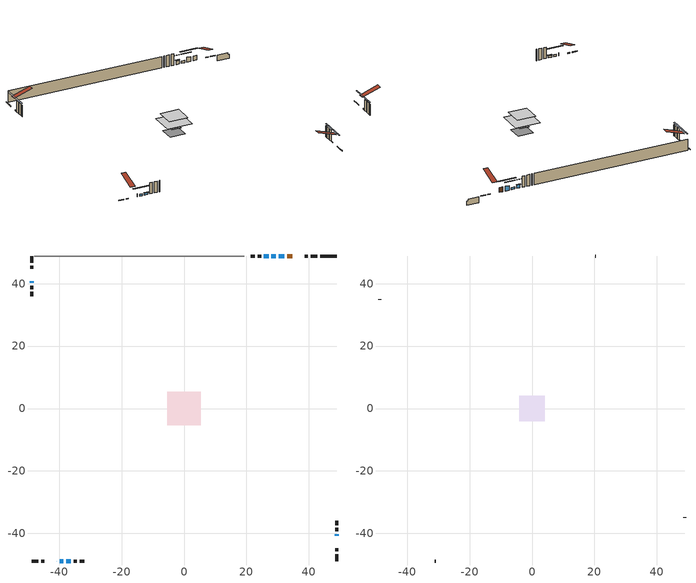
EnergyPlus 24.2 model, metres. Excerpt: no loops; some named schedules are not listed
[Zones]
conditioned space
 floor outside (Floor1 construction): -1.06,-1.06 -1.06,1.06 1.06,1.06 1.06,-1.06 z0.61
 floor othersidecoefficients (Floor2 construction): -2.1,-2.1 -2.1,2.1 2.1,2.1 2.1,-2.1 z0.61
 floor adiabatic (AdiabaticFloorConstruction): -5.33,-5.33 -5.33,5.33 5.33,5.33 5.33,-5.33 z3.05
 floor foundation (Slab1 construction): -3.22,-3.22 -3.22,3.22 3.22,3.22 3.22,-3.22 z-1.83
 wall outside (RimJoist1 construction): 42.75,48.87 40.58,48.87 / -48.87,-48.87 -46.7,-48.87 / -48.87,48.87 -48.87,46.7 / 48.87,-48.87 48.87,-46.7 z0.61:0.91
 wall outside (RimJoist2 construction): 39.65,48.87 38.68,48.87 / -45.77,-48.87 -44.8,-48.87 / -48.87,45.77 -48.87,44.8 / 48.87,-45.77 48.87,-44.8 z0.61:0.91
 wall outside (AdiabaticWallConstruction 1): 34.74,48.87 33.09,48.87 z0.61:2.64
 wall outside (AdiabaticWallConstruction): -40.86,-48.87 -40.76,-48.87 z0.61:1.83; 32.17,48.87 30.39,48.87 z0.61:2.64; 29.46,48.87 28.01,48.87 z0.61:1.55; 27.08,48.87 25.63,48.87 z0.61:2.11; -39.84,-48.87 -38.69,-48.87 / -37.77,-48.87 -36.32,-48.87 z0.61:1.47; 48.87,-40.86 48.87,-40.28 / -48.87,40.86 -48.87,40.28 z0.61:0.97
 wall outside (Wall1 construction): 24.71,48.87 23.62,48.87 / -35.39,-48.87 -34.3,-48.87 / -48.87,39.36 -48.87,38.27 / 48.87,-39.36 48.87,-38.27 z0.61:5.49
 wall outside (Wall2 construction): 22.69,48.87 21.36,48.87 / -33.37,-48.87 -32.04,-48.87 / -48.87,37.34 -48.87,36.01 / 48.87,-37.34 48.87,-36.01 z0.61:5.49
 wall foundation (FoundationWall1 construction): 43.68,48.87,-1.83 43.68,48.87,0.61 48.35,48.87,0.61 48.35,48.87,-0.16 48.87,48.87,-0.16 48.87,48.87,-1.83
 wall adiabatic (Wall4 construction): 19.31,48.87 -47.94,48.87 z0.61:5.49
 window (WindowConstruction 5): -40.85,-48.87 -40.76,-48.87 z0.61:1.83
 window (WindowConstruction): 32.17,48.87 30.39,48.87 z0.61:2.64
 window (WindowConstruction 1): 29.46,48.87 28.01,48.87 z0.61:1.55
 window (WindowConstruction 2): 27.08,48.87 25.63,48.87 z0.61:2.11
 window (WindowConstruction 3): -39.84,-48.87 -38.69,-48.87 z0.61:1.47
 window (WindowConstruction 4): -37.76,-48.87 -36.32,-48.87 z0.61:1.47
 window (WindowConstruction 6): 48.87,-40.85 48.87,-40.29 z0.61:0.96
 window (WindowConstruction 7): -48.87,40.85 -48.87,40.29 z0.61:0.96
 door (Door): 34.74,48.87 33.09,48.87 z0.61:2.64
 ceiling adiabatic (AdiabaticFloorConstruction): 5.33,-5.33 5.33,5.33 -5.33,5.33 -5.33,-5.33 z3.05
attic - vented
 floor to conditioned space (Floor3 construction Reversed): -4.06,-4.06 -4.06,4.06 4.06,4.06 4.06,-4.06 z5.49
 wall outside (Wall3 construction): 20.43,48.87 20.24,48.87 / -31.11,-48.87 -30.92,-48.87 / -48.87,35.08 -48.87,34.89 / 48.87,-35.08 48.87,-34.89 z0.61:5.49
 roof outside (Roof1 construction): 35.67,48.87,5.49 35.67,40.95,8.13 37.75,40.95,8.13 37.75,48.87,5.49; -41.78,-48.87,5.49 -41.78,-40.95,8.13 -43.87,-40.95,8.13 -43.87,-48.87,5.49; -48.87,41.78,5.49 -40.95,41.78,8.13 -40.95,43.87,8.13 -48.87,43.87,5.49; 48.87,-41.78,5.49 40.95,-41.78,8.13 40.95,-43.87,8.13 48.87,-43.87,5.49
shading: 27.45,48.87 35.11,48.87 35.11,49.28 27.45,49.28 z5.58; 25.07,48.87 32.4,48.87 32.4,49.28 25.07,49.28 z4.49; 25.43,48.87 27.28,48.87 27.28,49.28 25.43,49.28 z2.31; -35.75,-48.87 -42.78,-48.87 -42.78,-49.28 -35.75,-49.28 z4.41; -36.12,-48.87 -37.97,-48.87 -37.97,-49.28 -36.12,-49.28 z1.67; 48.87,-34.91 48.87,-46.23 49.28,-46.23 49.28,-34.91 z6.34; -48.87,34.91 -48.87,46.23 -49.28,46.23 -49.28,34.91 z6.34
[Building]
Building 1: Terrain=Suburbs
[Site:Location]
Edmonton Intl AP_AB: Latitude {deg}=53.31; Longitude {deg}=-113.58; Time Zone {hr}=-7; Elevation {m}=723; Keep Site Location Information=Yes
[Site:GroundTemperature:Shallow]
-1.56185, -3.61833, -3.78302, -2.80711, 1.11059, 5.01004, 8.39065, 10.5322, 10.7141, 8.97234, 5.67794, 1.89811
[Site:WaterMainsTemperature]
Calculation Method=Schedule; Temperature Schedule=mains temperature schedule
[Material] Roughness=Rough; Thermal Absorptance=0.9
Name | Thickness {m} | Conductivity {W/m-K} | Density {kg/m3} | Specific Heat {J/kg-K} | Solar Absorptance | Visible Absorptance
asphalt or fiberglass shingles | 0.00635 | 0.162714 | 1121.4 | 1465.45 | 0.4 | 0.4
ceiling loosefill ins | 0.169333 | 0.0480833 | 16.02 | 1046.75 | 0.7 | 0.7
ceiling stud and cavity | 0.1397 | 0.508562 | 65.682 | 1177.47 | 0.7 | 0.7
concrete 4.0 in. | 0.1016 | 1.803125 | 2242.8 | 837.4 | 0.7 | 0.7
concrete 8.0 in. | 0.2032 | 1.803125 | 2242.8 | 837.4 | 0.7 | 0.7
door material | 0.04445 | 0.053851 | 512.64 | 1214.23 | 0.7 | 0.7
exterior vertical ins | 0.0471996 | 0.029427 | 32.04 | 1214.23 | 0.7 | 0.7
floor covering | 0.0127 | 0.0433444 | 54.468 | 1339.84 | 0.6 | 0.6
floor rigid ins | 0.051816 | 0.029427 | 32.04 | 1214.23 | 0.7 | 0.7
floor rigid ins 1; wall rigid ins | 0.512978 | 0.029427 | 32.04 | 1214.23 | 0.7 | 0.7
floor stud and cavity | 0.1397 | 0.104091 | 92.3553 | 1139.71 | 0.7 | 0.7
floor stud and cavity 1 | 0.1397 | 0.114999 | 92.3553 | 1139.71 | 0.7 | 0.7
floor stud and cavity 2 | 0.1397 | 1.75129 | 37.0049 | 1207.88 | 0.7 | 0.7
furniture material conditioned space 1 | 0.1524 | 0.115458 | 640.8 | 1214.23 | 0.6 | 0.6
gypsum board | 0.0127 | 0.160291 | 801 | 837.4 | 0.6 | 0.6
gypsum board 1 | 0.0127 | 0.160291 | 801 | 837.4 | 0.7 | 0.7
osb sheathing 0.5 in. | 0.0127 | 0.115458 | 512.64 | 1214.23 | 0.7 | 0.7
osb sheathing 0.5 in. 1 | 0.0127 | 0.115458 | 512.64 | 1214.23 | 0.4 | 0.4
osb sheathing 0.75 in. | 0.01905 | 0.115458 | 512.64 | 1214.23 | 0.7 | 0.7
osb sheathing 2.0 in. | 0.0508 | 0.115458 | 512.64 | 1214.23 | 0.7 | 0.7
rim joist stud and cavity | 0.0508 | 0.0316137 | 125.044 | 1163.47 | 0.6 | 0.6
rim joist stud and cavity 1 | 0.0508 | 0.031858 | 125.044 | 1163.47 | 0.6 | 0.6
wall stud and cavity | 0.1397 | 0.105224 | 139.0536 | 1170.24 | 0.7 | 0.7
wall stud and cavity 1 | 0.1397 | 0.10453 | 139.0536 | 1170.24 | 0.7 | 0.7
wall stud and cavity 2 | 0.0889 | 6.1454 | 50.32683 | 1063.81 | 0.6 | 0.6
wall stud and cavity 3 | 0.1397 | 0.09317 | 139.0536 | 1170.24 | 0.7 | 0.7
wall stud and cavity 4 | 0.0889 | 0.380278 | 52.3479 | 1209.89 | 0.7 | 0.7
wall stud and cavity 5 | 0.0889 | 0.391764 | 83.0341 | 1211.67 | 0.7 | 0.7
wood siding | 0.0254 | 0.102417 | 544.68 | 1172.36 | 0.4 | 0.4
wood siding 1 | 0.00254 | 0.102417 | 544.68 | 1172.36 | 0.4 | 0.4
wood siding 2; wood siding 3; wood siding 4 | 0.0254 | 0.102417 | 544.68 | 1172.36 | 0.7 | 0.7
[WindowMaterial:SimpleGlazingSystem]
Name | U-Factor {W/m2-K} | Solar Heat Gain Coefficient
WindowMaterial | 2.97754 | 0.59
WindowMaterial 1 | 2.94348 | 0.59
WindowMaterial 2 | 2.91679 | 0.63
WindowMaterial 3 | 3.0048 | 0.53
WindowMaterial 4 | 2.98606 | 0.55
WindowMaterial 5 | 3.273367 | 0.4
WindowMaterial 6 | 3.26258 | 0.43
[Construction]
AdiabaticFloorConstruction: floor stud and cavity 2, floor rigid ins 1, osb sheathing 0.75 in., floor covering
AdiabaticWallConstruction: wood siding 3, wall rigid ins, wall stud and cavity 4, gypsum board
AdiabaticWallConstruction 1: wood siding 4, wall rigid ins, wall stud and cavity 4, gypsum board
Door: door material
Floor1 construction: floor stud and cavity, floor rigid ins, osb sheathing 0.75 in., floor covering
Floor2 construction: floor stud and cavity 1, floor rigid ins, osb sheathing 0.75 in., floor covering
Floor3 construction Reversed: gypsum board, ceiling stud and cavity, ceiling loosefill ins
FoundationWall1 construction: concrete 8.0 in., gypsum board 1
furniture construction conditioned space 1: furniture material conditioned space 1
PartitionWallConstruction: gypsum board, wall stud and cavity 5, gypsum board
RimJoist1 construction: wood siding 2, osb sheathing 2.0 in., rim joist stud and cavity
RimJoist2 construction: wood siding 2, osb sheathing 2.0 in., rim joist stud and cavity 1
Roof1 construction: asphalt or fiberglass shingles
Slab1 construction: concrete 4.0 in.
Wall1 construction: wood siding, osb sheathing 0.5 in., wall stud and cavity, gypsum board
Wall2 construction: wood siding, osb sheathing 0.5 in., wall stud and cavity 1, gypsum board
Wall3 construction: wood siding 1, wall stud and cavity 2
Wall4 construction: osb sheathing 0.5 in. 1, wall stud and cavity 3, gypsum board
WindowConstruction: WindowMaterial
WindowConstruction 1: WindowMaterial 1
WindowConstruction 2: WindowMaterial 2
WindowConstruction 3: WindowMaterial 3
WindowConstruction 4: WindowMaterial 4
WindowConstruction 5: WindowMaterial 5
WindowConstruction 6; WindowConstruction 7: WindowMaterial 6
[Zone] Multiplier=1; Part of Total Floor Area=Yes
Name | Volume {m3}
attic - vented | 28.2852
conditioned space | 417.7
[Space]
Name | Zone | Volume {m3}
attic - vented 1 | attic - vented | 28.2852
conditioned space 1 | conditioned space | 417.7
[ZoneInfiltration:EffectiveLeakageArea]
infil attic - vented 1: Zone or Space=attic - vented 1; Schedule=Always On Discrete; Effective Air Leakage Area {cm2}=2297.04; Stack Coefficient=0.000522594; Wind Coefficient=1.54455e-05
[ZoneMixing]
whole house fan mix: Zone or Space=attic - vented; Schedule=Always On Continuous; Design Flow Rate Calculation Method=Flow/Zone; Design Flow Rate {m3/s}=0; Source Zone or Space=conditioned space
[SurfaceProperty:OtherSideCoefficients]
other non-freezing space: Combined Convective/Radiative Film Coefficient {W/m2-K}=8.35; Constant Temperature Coefficient=1; External Dry-Bulb Temperature Coefficient=0; Ground Temperature Coefficient=0; Wind Speed Coefficient=0; Zone Air Temperature Coefficient=0; Constant Temperature Schedule=other non-freezing space; Previous Other Side Temperature Coefficient=0
[SurfaceProperty:ExposedFoundationPerimeter]
Slab1: Exposed Perimeter Calculation Method=TotalExposedPerimeter; Total Exposed Perimeter {m}=5.18501
[InternalMass] Zone or ZoneList=conditioned space; Space or SpaceList=conditioned space 1
Name | Construction | Surface Area {m2}
furniture mass conditioned space 1 | furniture construction conditioned space 1 | 70.9121
partition wall mass | PartitionWallConstruction | 177.28
[Lights]
interior lighting: Zone or ZoneList or Space or SpaceList=conditioned space 1; Schedule=interior lighting schedule; Design Level Calculation Method=LightingLevel; Lighting Level {W}=343.2; Return Air Fraction=0; Fraction Radiant=0.6; Fraction Visible=0.2; Fraction Replaceable=1
[People]
occupants: Zone or ZoneList or Space or SpaceList=conditioned space 1; Number of People Schedule=occupants schedule; Number of People Calculation Method=People; Number of People=3; Fraction Radiant=0.314171; Sensible Heat Fraction=0.56303; Activity Level Schedule=occupants activity schedule; Carbon Dioxide Generation Rate {m3/s-W}=0; Enable ASHRAE 55 Comfort Warnings=No; Mean Radiant Temperature Calculation Type=EnclosureAveraged
[ElectricEquipment] Zone or ZoneList or Space or SpaceList=conditioned space 1; Design Level Calculation Method=EquipmentLevel
Name | Schedule | Design Level {W} | Fraction Latent | Fraction Radiant | Fraction Lost
clothes dryer | clothes dryer schedule | 140.772 | 0.015 | 0.081 | 0.85
clothes washer | clothes washer schedule | 32.1985 | 0.03 | 0.162 | 0.7
cooking range | cooking range schedule | 208.969 | 0.08 | 0.432 | 0.2
dishwasher | dishwasher schedule | 66.8632 | 0.3 | 0.18 | 0.4
fridge | fridge schedule | 72.9452 | 0 | 0.6 | 0
mech vent bath fan 0 | mech vent bath fan 0 schedule | 50.2 | 0 | 0 | 1
mech vent bath fan 1 | mech vent bath fan 1 schedule | 50.2 | 0 | 0 | 1
mech vent house fan | mech vent house fan schedule | 0 | 0 | 0 | 1
mech vent house fan cfis | mech vent house fan cfis schedule | 0 | 0 | 0 | 0
mech vent range fan 0 | mech vent range fan 0 schedule | 57 | 0 | 0 | 1
misc plug loads | misc plug loads schedule | 494.7 | 0.045 | 0.513 | 0.1
whole house fan | Always On Discrete | 0 | 0 | 0 | 1
[OtherEquipment] Zone or ZoneList or Space or SpaceList=conditioned space 1; Design Level Calculation Method=EquipmentLevel
Name | Fuel Type | Schedule | Design Level {W} | Fraction Latent | Fraction Radiant | Fraction Lost
clothes dryer 1 | Electricity | clothes dryer schedule | 0 | 0.015 | 0.081 | 0.85
cooking range 1 | Electricity | cooking range schedule | 0 | 0.08 | 0.432 | 0.2
general water use latent | None | general water use schedule | 59.3978 | 1 | 0 | 0
general water use sensible | None | general water use schedule | -58.539 | 0 | 0.6 | 0
mech vent house fan latent load | None | Always On Discrete | 0 | 1 | 0 | 0
mech vent house fan sensible load | None | Always On Discrete | 0 | 0 | 0 | 0
water heater energy adjustment1 | NaturalGas | Always On Discrete | 0.01 | 0 | 0 | 1
[ZoneInfiltration:DesignFlowRate] Zone or ZoneList or Space or SpaceList=conditioned space 1; Schedule=Always On Discrete; Design Flow Rate Calculation Method=Flow/Zone; Design Flow Rate {m3/s}=0
infil flow; natural vent flow; whole house fan flow
[AvailabilityManager:Scheduled]
furnace airloop Availability Manager: Schedule=Always On Discrete
[Foundation:Kiva]
Foundation Kiva 1: Initial Indoor Air Temperature {C}=18; Wall Height Above Grade {m}=0.609996; Wall Depth Below Slab {m}=0.2032; Custom Block Material Name 1=exterior vertical ins; Custom Block Depth 1 {m}=2.43998; Custom Block X Position 1 {m}=0.2159; Custom Block Z Position 1 {m}=0
[Foundation:Kiva:Settings]
Soil Conductivity {W/m-K}=0.849921; Soil Density {kg/m3}=1842.3; Soil Specific Heat {J/kg-K}=418.7; Ground Solar Absorptivity=0.9; Ground Thermal Absorptivity=0.9; Ground Surface Roughness {m}=0.03; Far-Field Width {m}=40; Deep-Ground Boundary Condition=ZeroFlux; Deep-Ground Depth {m}=40; Minimum Cell Dimension {m}=0.2; Maximum Cell Growth Coefficient=3; Simulation Timestep=Timestep
[Exterior:Lights]
exterior lighting: Schedule=exterior lighting schedule; Design Level {W}=75.6
[EnergyManagementSystem:GlobalVariable]
furnace_airloop_Fan_RTF
infil_program_Qfan
infil_program_Qinf
natural_vent_program_Qnv
natural_vent_program_Qwhf
[EnergyManagementSystem:Sensor]
Name | Output:Variable or Output:Meter Index Key | Output:Variable or Output:Meter
airflow_gain | infil flow | Infiltration Sensible Heat Gain Energy
airflow_gain_1 | natural vent flow | Infiltration Sensible Heat Gain Energy
airflow_gain_2 | whole house fan flow | Infiltration Sensible Heat Gain Energy
airflow_loss | infil flow | Infiltration Sensible Heat Loss Energy
airflow_loss_1 | natural vent flow | Infiltration Sensible Heat Loss Energy
airflow_loss_2 | whole house fan flow | Infiltration Sensible Heat Loss Energy
clg_load_cond |  | Cooling:EnergyTransfer:Zone:CONDITIONED SPACE
clg_sp_s; clg_sp_s_1 | cooling setpoint | Schedule Value
clothes_dryer_exhaust_0_sch_s | clothes dryer exhaust 0 schedule | Schedule Value
cool_season | cooling season schedule | Schedule Value
htg_load_cond |  | Heating:EnergyTransfer:Zone:CONDITIONED SPACE
htg_sp_s; htg_sp_s_1 | heating setpoint | Schedule Value
ig_ee_conv | clothes dryer | Electric Equipment Convective Heating Energy
ig_ee_conv_2 | cooking range | Electric Equipment Convective Heating Energy
ig_ee_conv_4 | fridge | Electric Equipment Convective Heating Energy
ig_ee_conv_5 | misc plug loads | Electric Equipment Convective Heating Energy
ig_ee_conv_6 | whole house fan | Electric Equipment Convective Heating Energy
ig_ee_rad | clothes dryer | Electric Equipment Radiant Heating Energy
ig_ee_rad_2 | cooking range | Electric Equipment Radiant Heating Energy
ig_ee_rad_4 | fridge | Electric Equipment Radiant Heating Energy
ig_ee_rad_5 | misc plug loads | Electric Equipment Radiant Heating Energy
ig_ee_rad_6 | whole house fan | Electric Equipment Radiant Heating Energy
ig_lgt_conv | interior lighting | Lights Convective Heating Energy
ig_lgt_rad | interior lighting | Lights Radiant Heating Energy
ig_lgt_vis | interior lighting | Lights Visible Radiation Heating Energy
ig_oe_conv | clothes dryer 1 | Other Equipment Convective Heating Energy
ig_oe_conv_1 | cooking range 1 | Other Equipment Convective Heating Energy
ig_oe_conv_2 | general water use latent | Other Equipment Convective Heating Energy
ig_oe_conv_3 | general water use sensible | Other Equipment Convective Heating Energy
ig_oe_conv_4 | water heater energy adjustment1 | Other Equipment Convective Heating Energy
ig_oe_rad | clothes dryer 1 | Other Equipment Radiant Heating Energy
ig_oe_rad_1 | cooking range 1 | Other Equipment Radiant Heating Energy
ig_oe_rad_2 | general water use latent | Other Equipment Radiant Heating Energy
ig_oe_rad_3 | general water use sensible | Other Equipment Radiant Heating Energy
ig_oe_rad_4 | water heater energy adjustment1 | Other Equipment Radiant Heating Energy
ig_ppl_conv | occupants | People Convective Heating Energy
ig_ppl_rad | occupants | People Radiant Heating Energy
im_conv | furniture mass conditioned space 1 | Surface Inside Face Convection Heat Gain Energy
im_conv_1 | partition wall mass | Surface Inside Face Convection Heat Gain Energy
im_ig | furniture mass conditioned space 1 | Surface Inside Face Internal Gains Radiation Heat Gain Energy
im_ig_1 | partition wall mass | Surface Inside Face Internal Gains Radiation Heat Gain Energy
im_lgt | furniture mass conditioned space 1 | Surface Inside Face Lights Radiation Heat Gain Energy
im_lgt_1 | partition wall mass | Surface Inside Face Lights Radiation Heat Gain Energy
im_sol | furniture mass conditioned space 1 | Surface Inside Face Solar Radiation Heat Gain Energy
im_sol_1 | partition wall mass | Surface Inside Face Solar Radiation Heat Gain Energy
im_surf | furniture mass conditioned space 1 | Surface Inside Face Net Surface Thermal Radiation Heat Gain Energy
im_surf_1 | partition wall mass | Surface Inside Face Net Surface Thermal Radiation Heat Gain Energy
mech_vent_bath_fan_0_sch_s | mech vent bath fan 0 schedule | Schedule Value
mech_vent_bath_fan_1_sch_s | mech vent bath fan 1 schedule | Schedule Value
mech_vent_range_fan_0_sch_s | mech vent range fan 0 schedule | Schedule Value
mv_conv | mech vent bath fan 0 | Electric Equipment Convective Heating Energy
mv_conv_1 | mech vent bath fan 1 | Electric Equipment Convective Heating Energy
mv_conv_2 | mech vent house fan | Electric Equipment Convective Heating Energy
mv_conv_3 | mech vent house fan cfis | Electric Equipment Convective Heating Energy
mv_conv_4 | mech vent range fan 0 | Electric Equipment Convective Heating Energy
mv_conv_5 | mech vent house fan latent load | Other Equipment Convective Heating Energy
mv_conv_6 | mech vent house fan sensible load | Other Equipment Convective Heating Energy
mv_rad | mech vent bath fan 0 | Electric Equipment Radiant Heating Energy
mv_rad_1 | mech vent bath fan 1 | Electric Equipment Radiant Heating Energy
mv_rad_2 | mech vent house fan | Electric Equipment Radiant Heating Energy
mv_rad_3 | mech vent house fan cfis | Electric Equipment Radiant Heating Energy
mv_rad_4 | mech vent range fan 0 | Electric Equipment Radiant Heating Energy
mv_rad_5 | mech vent house fan latent load | Other Equipment Radiant Heating Energy
mv_rad_6 | mech vent house fan sensible load | Other Equipment Radiant Heating Energy
natural_vent_s | natural vent schedule | Schedule Value
oa_temp |  | Site Outdoor Air Drybulb Temperature
out_pb_s |  | Site Outdoor Air Barometric Pressure
out_wt_s |  | Site Outdoor Air Humidity Ratio
site_vw_s |  | Site Wind Speed
ss_back_out | Window1 | Surface Window Shortwave from Zone Back Out Window Heat Transfer Rate
ss_back_out_1 | Window2 | Surface Window Shortwave from Zone Back Out Window Heat Transfer Rate
ss_back_out_2 | Window3 | Surface Window Shortwave from Zone Back Out Window Heat Transfer Rate
ss_back_out_3 | Window4 | Surface Window Shortwave from Zone Back Out Window Heat Transfer Rate
ss_back_out_4 | Window5 | Surface Window Shortwave from Zone Back Out Window Heat Transfer Rate
ss_back_out_5 | Window6 | Surface Window Shortwave from Zone Back Out Window Heat Transfer Rate
ss_back_out_6 | Window7 | Surface Window Shortwave from Zone Back Out Window Heat Transfer Rate
ss_back_out_7 | Window9 | Surface Window Shortwave from Zone Back Out Window Heat Transfer Rate
ss_conv | Door1 | Surface Inside Face Convection Heat Gain Energy
ss_conv_1 | Window1 | Surface Inside Face Convection Heat Gain Energy
ss_conv_2 | Window2 | Surface Inside Face Convection Heat Gain Energy
ss_conv_3 | Window3 | Surface Inside Face Convection Heat Gain Energy
ss_conv_4 | Window4 | Surface Inside Face Convection Heat Gain Energy
ss_conv_5 | Window5 | Surface Inside Face Convection Heat Gain Energy
ss_conv_6 | Window6 | Surface Inside Face Convection Heat Gain Energy
ss_conv_7 | Window7 | Surface Inside Face Convection Heat Gain Energy
ss_conv_8 | Window9 | Surface Inside Face Convection Heat Gain Energy
ss_ig | Door1 | Surface Inside Face Internal Gains Radiation Heat Gain Energy
ss_ig_1 | Window1 | Surface Inside Face Internal Gains Radiation Heat Gain Energy
ss_ig_2 | Window2 | Surface Inside Face Internal Gains Radiation Heat Gain Energy
ss_ig_3 | Window3 | Surface Inside Face Internal Gains Radiation Heat Gain Energy
ss_ig_4 | Window4 | Surface Inside Face Internal Gains Radiation Heat Gain Energy
ss_ig_5 | Window5 | Surface Inside Face Internal Gains Radiation Heat Gain Energy
ss_ig_6 | Window6 | Surface Inside Face Internal Gains Radiation Heat Gain Energy
ss_ig_7 | Window7 | Surface Inside Face Internal Gains Radiation Heat Gain Energy
ss_ig_8 | Window9 | Surface Inside Face Internal Gains Radiation Heat Gain Energy
ss_lgt | Door1 | Surface Inside Face Lights Radiation Heat Gain Energy
ss_sol | Door1 | Surface Inside Face Solar Radiation Heat Gain Energy
ss_surf | Door1 | Surface Inside Face Net Surface Thermal Radiation Heat Gain Energy
ss_surf_1 | Window1 | Surface Inside Face Net Surface Thermal Radiation Heat Gain Energy
ss_surf_2 | Window2 | Surface Inside Face Net Surface Thermal Radiation Heat Gain Energy
ss_surf_3 | Window3 | Surface Inside Face Net Surface Thermal Radiation Heat Gain Energy
ss_surf_4 | Window4 | Surface Inside Face Net Surface Thermal Radiation Heat Gain Energy
ss_surf_5 | Window5 | Surface Inside Face Net Surface Thermal Radiation Heat Gain Energy
ss_surf_6 | Window6 | Surface Inside Face Net Surface Thermal Radiation Heat Gain Energy
ss_surf_7 | Window7 | Surface Inside Face Net Surface Thermal Radiation Heat Gain Energy
ss_surf_8 | Window9 | Surface Inside Face Net Surface Thermal Radiation Heat Gain Energy
ss_trans_in | Window1 | Surface Window Transmitted Solar Radiation Rate
ss_trans_in_1 | Window2 | Surface Window Transmitted Solar Radiation Rate
ss_trans_in_2 | Window3 | Surface Window Transmitted Solar Radiation Rate
ss_trans_in_3 | Window4 | Surface Window Transmitted Solar Radiation Rate
ss_trans_in_4 | Window5 | Surface Window Transmitted Solar Radiation Rate
ss_trans_in_5 | Window6 | Surface Window Transmitted Solar Radiation Rate
ss_trans_in_6 | Window7 | Surface Window Transmitted Solar Radiation Rate
ss_trans_in_7 | Window9 | Surface Window Transmitted Solar Radiation Rate
ss_trans_out | Window1 | Surface Inside Face Initial Transmitted Diffuse Transmitted Out Window Solar Radiation Rate
ss_trans_out_1 | Window2 | Surface Inside Face Initial Transmitted Diffuse Transmitted Out Window Solar Radiation Rate
ss_trans_out_2 | Window3 | Surface Inside Face Initial Transmitted Diffuse Transmitted Out Window Solar Radiation Rate
ss_trans_out_3 | Window4 | Surface Inside Face Initial Transmitted Diffuse Transmitted Out Window Solar Radiation Rate
ss_trans_out_4 | Window5 | Surface Inside Face Initial Transmitted Diffuse Transmitted Out Window Solar Radiation Rate
ss_trans_out_5 | Window6 | Surface Inside Face Initial Transmitted Diffuse Transmitted Out Window Solar Radiation Rate
ss_trans_out_6 | Window7 | Surface Inside Face Initial Transmitted Diffuse Transmitted Out Window Solar Radiation Rate
ss_trans_out_7 | Window9 | Surface Inside Face Initial Transmitted Diffuse Transmitted Out Window Solar Radiation Rate
s_conv | Floor1 | Surface Inside Face Convection Heat Gain Energy
s_conv_1 | Floor2 | Surface Inside Face Convection Heat Gain Energy
s_conv_10 | RimJoist2:0 | Surface Inside Face Convection Heat Gain Energy
s_conv_11 | RimJoist2:180 | Surface Inside Face Convection Heat Gain Energy
s_conv_12 | RimJoist2:270 | Surface Inside Face Convection Heat Gain Energy
s_conv_13 | RimJoist2:90 | Surface Inside Face Convection Heat Gain Energy
s_conv_14 | Slab1 | Surface Inside Face Convection Heat Gain Energy
s_conv_15 | Wall1:0 | Surface Inside Face Convection Heat Gain Energy
s_conv_16 | Wall1:180 | Surface Inside Face Convection Heat Gain Energy
s_conv_17 | Wall1:270 | Surface Inside Face Convection Heat Gain Energy
s_conv_18 | Wall1:90 | Surface Inside Face Convection Heat Gain Energy
s_conv_19 | Wall2:0 | Surface Inside Face Convection Heat Gain Energy
s_conv_2 | Floor3 | Surface Inside Face Convection Heat Gain Energy
s_conv_20 | Wall2:180 | Surface Inside Face Convection Heat Gain Energy
s_conv_21 | Wall2:270 | Surface Inside Face Convection Heat Gain Energy
s_conv_22 | Wall2:90 | Surface Inside Face Convection Heat Gain Energy
s_conv_23 | Wall4 | Surface Inside Face Convection Heat Gain Energy
s_conv_3 | FoundationWall1 | Surface Inside Face Convection Heat Gain Energy
s_conv_4 | inferred conditioned ceiling | Surface Inside Face Convection Heat Gain Energy
s_conv_5 | inferred conditioned floor | Surface Inside Face Convection Heat Gain Energy
s_conv_6 | RimJoist1:0 | Surface Inside Face Convection Heat Gain Energy
s_conv_7 | RimJoist1:180 | Surface Inside Face Convection Heat Gain Energy
s_conv_8 | RimJoist1:270 | Surface Inside Face Convection Heat Gain Energy
s_conv_9 | RimJoist1:90 | Surface Inside Face Convection Heat Gain Energy
s_ig | Floor1 | Surface Inside Face Internal Gains Radiation Heat Gain Energy
